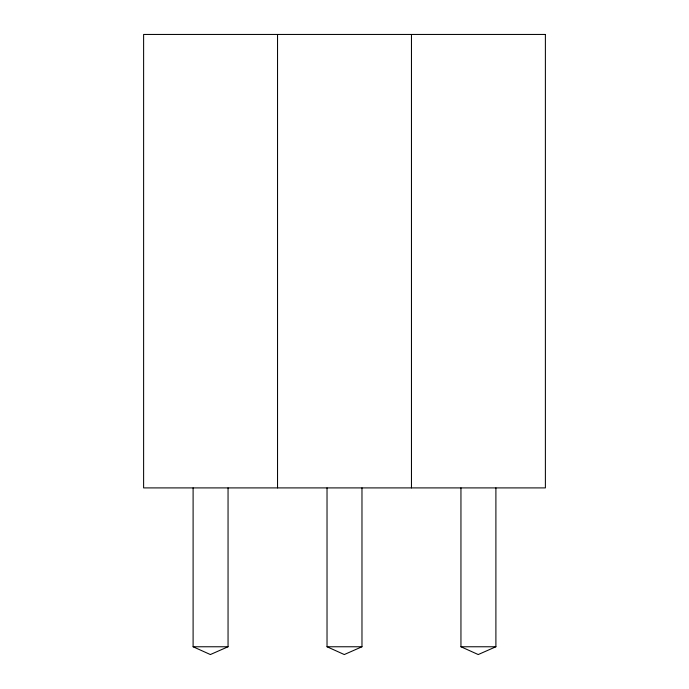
<?xml version="1.0" encoding="UTF-8"?>
<svg xmlns="http://www.w3.org/2000/svg" width="689" height="689" viewBox="0 0 689 689"><rect width="100%" height="100%" fill="white"/><g stroke="black" fill="none" stroke-linecap="round" stroke-linejoin="round"><path stroke-width="1.03" d="M228.05 487.907L228.05 646.764L210.369 654.55L193.101 646.764L193.101 487.907M361.975 487.907L361.975 646.764L344.293 654.55L327.025 646.764L327.025 487.907M495.899 487.907L495.899 646.764L478.226 654.55L460.95 646.764L460.95 487.907M193.101 646.764L228.05 646.764M327.025 646.764L361.975 646.764M460.95 646.764L495.899 646.764M411.462 34.45L411.462 487.907M277.538 34.45L277.538 487.907M545.387 34.45L143.613 34.45L143.613 487.907L545.387 487.907L545.387 34.45"/></g></svg>
